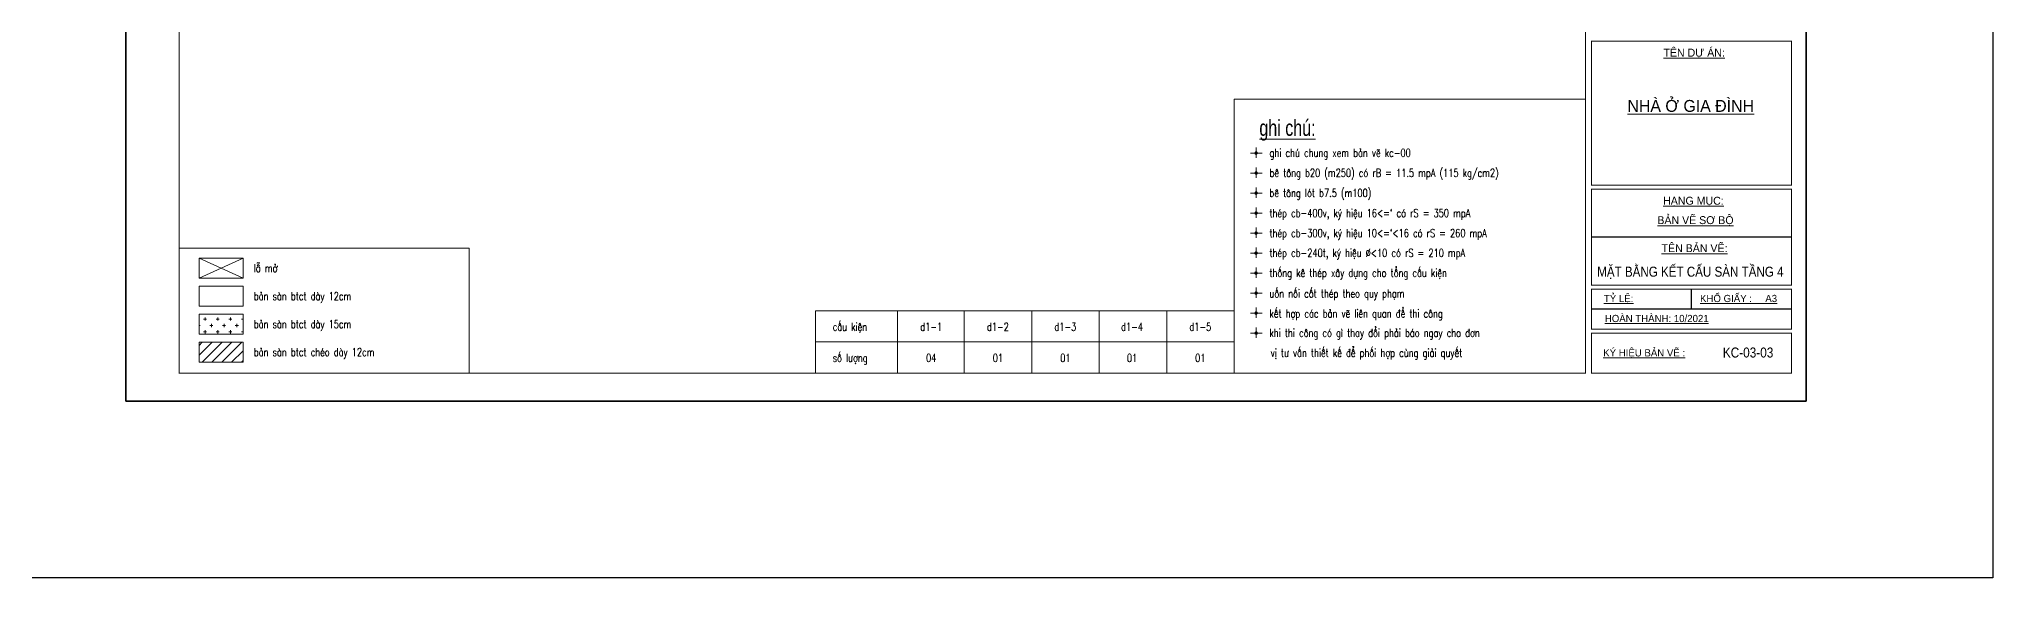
# Model space of a CAD drawing. Extents: x -2098986 to 943, y -1296280 to 73591.
# Drawn here: x -1787074 to -1757772, y -1164699 to -1156617 of the extents above; entities that cross this region are included whole.
import ezdxf
from ezdxf.enums import TextEntityAlignment as Align

# ---------------------------------------------------------------- set-up
doc = ezdxf.new("R2010")
doc.units = 0
doc.header["$LTSCALE"] = 150
doc.layers.get('Defpoints').update_dxf_attribs({"lineweight": 18})
for name, color, linetype, lineweight in [('05.Text', 253, 'Continuous', 18), ('11.Khung bo', 32, 'Continuous', 50), ('12.Khung', 36, 'Continuous', 25), ('G-ANNO-TTLB', 6, 'Continuous', 9), ('KCVN-THAY', 7, 'Continuous', 25), ('LS-DIM', 251, 'Continuous', 13), ('LS-HATCH', 147, 'Continuous', 9), ('LS-TEXT', 60, 'Continuous', 20), ('LS-THAY', 7, 'Continuous', 20)]:
    doc.layers.add(name, color=color, linetype=linetype, lineweight=lineweight)
doc.layers.add('Tpl_Bound', color=1, linetype='Continuous', plot=False)
doc.styles.add('KCVN-LEADER', font='vnromadi.shx', dxfattribs={"width": 0.7, "height": 4})
doc.styles.add('vnarialH', font='')
doc.styles.add('VnAvantH', font='')
doc.styles.add('vnsimpli', font='vnsimli.shx', dxfattribs={"width": 0.75})
doc.styles.get('vnarialH').set_extended_font_data('.VnArialH')
doc.styles.get('VnAvantH').set_extended_font_data('.VnAvantH')

# ---------------------------------------------------------------- blocks, each defined once
blk = doc.blocks.new('*U4')
at = {"layer": 'KCVN-THAY', "color": 140}
blk.add_lwpolyline([(214871.76, 86966.68), (215381.8, 86966.68), (215381.8, 86579.68), (214871.76, 86579.68)], close=True, dxfattribs=at)
blk = doc.blocks.new('100')
at = {"layer": '11.Khung bo', "const_width": 26.7}
for points in [[(1860913, -945240), (1860913, -916940), (1896063, -916940), (1896063, -945240)], [(1860913, -945240), (1860913, -916940), (1896063, -916940), (1896063, -945240)], [(1860913, -945240), (1860913, -916940), (1896063, -916940), (1896063, -945240)], [(1896213, -940540), (1901213, -940540), (1901213, -936940), (1896213, -936940)], [(1896213, -940540), (1901213, -940540), (1901213, -936940), (1896213, -936940)], [(1896213, -940540), (1901213, -940540), (1901213, -936940), (1896213, -936940)], [(1896213, -943040), (1901213, -943040), (1901213, -940640), (1896213, -940640)], [(1896213, -943040), (1901213, -943040), (1901213, -940640), (1896213, -940640)], [(1896213, -943040), (1901213, -943040), (1901213, -940640), (1896213, -940640)], [(1896213, -944140), (1901213, -944140), (1901213, -943140), (1896213, -943140)], [(1896213, -944140), (1901213, -944140), (1901213, -943140), (1896213, -943140)], [(1896213, -944140), (1901213, -944140), (1901213, -943140), (1896213, -943140)], [(1896213, -945240), (1901213, -945240), (1901213, -944240), (1896213, -944240)], [(1896213, -945240), (1901213, -945240), (1901213, -944240), (1896213, -944240)], [(1896213, -945240), (1901213, -945240), (1901213, -944240), (1896213, -944240)]]:
    blk.add_lwpolyline(points, close=True, dxfattribs=at)
at = {"layer": '12.Khung'}
for p, q in [((1901213, -941840), (1896213, -941840)), ((1901213, -941840), (1896213, -941840)), ((1901213, -941840), (1896213, -941840)), ((1898713, -943640), (1898713, -943140)), ((1898713, -943640), (1898713, -943140)), ((1898713, -943640), (1898713, -943140)), ((1901213, -943640), (1896213, -943640)), ((1901213, -943640), (1896213, -943640)), ((1901213, -943640), (1896213, -943640))]:
    blk.add_line(p, q, dxfattribs=at)
blk.add_lwpolyline([(1901579, -945940), (1901579, -916240), (1859580, -916240), (1859580, -945940)], close=True, dxfattribs=at)
blk.add_lwpolyline([(1901579, -945940), (1901579, -916240), (1859580, -916240), (1859580, -945940)], close=True, dxfattribs=at)
blk.add_lwpolyline([(1901579, -945940), (1901579, -916240), (1859580, -916240), (1859580, -945940)], close=True, dxfattribs=at)
at = {"layer": '05.Text', "style": 'VnAvantH'}
for s, height, p in [('%%Utªn Dù ¸N:', 198, (1898013, -937329)), ('%%Unhµ ë gia ®×nh', 297, (1897112, -938709)), ('%%Uh¹ng môc:', 198, (1898005, -941030)), ('%%Uh¹ng môc:', 198, (1898005, -941030)), ('%%Uh¹ng môc:', 198, (1898005, -941030)), ('%%Ub¶n vÏ s¬ bé', 198, (1897861, -941515)), ('%%Ub¶n vÏ s¬ bé', 198, (1897861, -941515)), ('%%Ub¶n vÏ s¬ bé', 198, (1897861, -941515)), ('%%Utªn b¶n vÏ:', 198, (1897966, -942216)), ('%%Utªn b¶n vÏ:', 198, (1897966, -942216)), ('%%Utªn b¶n vÏ:', 198, (1897966, -942216)), ('%%Utû lÖ:', 180, (1896525, -943464)), ('%%UKHæ GIÊY :     A3', 180, (1898928, -943464)), ('%%Uhoµn thµnh: 10/2021', 180, (1896548, -943964)), ('%%Uký hiÖu b¶n vÏ :', 180, (1896508, -944823))]:
    blk.add_text(s, height=height, dxfattribs=at).set_placement(p)
blk = doc.blocks.new('n')
at = {"layer": 'LS-TEXT', "linetype": 'Continuous'}
for p, q in [((-27, 0), (-175, 0)), ((-175, 0), (188, 0)), ((0, 0), (0, 178)), ((0, 178), (0, -151))]:
    blk.add_line(p, q, dxfattribs=at)
at = {"layer": 'LS-TEXT', "linetype": 'Continuous', "const_width": 54}
blk.add_lwpolyline([(-27, 0, 1), (27, 0, 1)], format="xyb", close=True, dxfattribs=at)
blk = doc.blocks.new('GHI CHU NHA BE TONG 2')
at = {"layer": 'LS-THAY'}
blk.add_lwpolyline([(-266782, -808508), (-258003, -808508), (-258003, -815358), (-266782, -815358)], close=True, dxfattribs=at)
at = {"layer": 'LS-THAY', "xscale": 0.7999999999301508, "yscale": 0.7999999999301508, "zscale": 0.7999999999301508}
for p in [(-266233, -809858), (-266232, -810358), (-266233, -810858), (-266233, -811358), (-266233, -811858), (-266235, -812358), (-266236, -812858), (-266233, -813358), (-266233, -813858), (-266232, -814358)]:
    blk.add_blockref('n', p, dxfattribs=at)
at = {"layer": 'LS-TEXT', "color": 60, "style": 'KCVN-LEADER', "width": 0.75}
blk.add_text('%%Ughi chó:', height=400, dxfattribs=at).set_placement((-266152, -809428))
at = {"layer": 'LS-TEXT', "style": 'vnsimpli', "width": 0.75}
for s, p in [('   ghi chó chung xem b¶n vÏ kc-00', (-266233, -809952)), ('   bª t«ng b20 (m250) cã rB = 11.5 mpA (115 kg/cm2)', (-266233, -810453)), ('   bª t«ng lãt b7.5 (m100)', (-266235, -810956)), ('   thÐp cb-400v, ký hiÖu 16<=` cã rS = 350 mpA', (-266235, -811458)), ('   thÐp cb-300v, ký hiÖu 10<=`<16 cã rS = 260 mpA', (-266235, -811958)), ('   thÐp cb-240t, ký hiÖu %%C<10 cã rS = 210 mpA', (-266235, -812454)), ('   thèng kª thÐp x©y dùng cho tæng cÊu kiÖn', (-266236, -812954)), ('   uèn nèi cèt thÐp theo quy ph¹m', (-266235, -813470)), ('   kÕt hîp c¸c b¶n vÏ liªn quan ®Ó thi c«ng', (-266235, -813970)), ('   khi thi c«ng cã g× thay ®æi ph¶i b¸o ngay cho ®¬n', (-266236, -814454)), ('vÞ t\xad vÊn thiÕt kÕ ®Ó phèi hîp cïng gi¶i quyÕt', (-265871, -814951))]:
    blk.add_text(s, height=200, dxfattribs=at).set_placement(p)

msp = doc.modelspace()

# ---------------------------------------------------------------- hatches: boundary and pattern name
at = {"layer": 'LS-HATCH'}
h = msp.add_hatch(dxfattribs=at)
h.set_pattern_fill('CROSS', color=256, scale=15)
h.set_pattern_definition([(0, (272123.92, -99255.25), (95.25, 95.25), [47.625, -142.875]), (90, (272147.74, -99279.06), (-95.25, 95.25), [47.625, -142.875])])
h.paths.add_polyline_path([(-1784013.1, -1161044.1), (-1784013.1, -1160744.1), (-1784673.1, -1160744.1), (-1784673.1, -1161044.1)])
h = msp.add_hatch(dxfattribs=at)
h.set_pattern_fill('ANSI31', color=256, scale=33)
h.set_pattern_definition([(45, (272123.92, -99255.25), (-74.087113, 74.087113), [])])
h.paths.add_polyline_path([(-1784013.1, -1161464.2), (-1784013.1, -1161164.2), (-1784673.1, -1161164.2), (-1784673.1, -1161464.2)])

# ---------------------------------------------------------------- linework, layer by layer
at = {"layer": 'LS-DIM'}
for p, q in [((-1784673.1, -1159903.7), (-1784013.1, -1160203.7)), ((-1784673.1, -1160203.7), (-1784013.1, -1159903.7))]:
    msp.add_line(p, q, dxfattribs=at)
at = {"layer": 'LS-THAY'}
for p, q in [((-1775430.3, -1160693.8), (-1775430.3, -1161627.1)), ((-1775430.3, -1160693.8), (-1769150.9, -1160693.8)), ((-1774198.5, -1160693.8), (-1774198.5, -1161627.1)), ((-1773198.5, -1160693.8), (-1773198.5, -1161627.1)), ((-1772186.6, -1160693.8), (-1772186.6, -1161627.1)), ((-1771174.7, -1160693.8), (-1771174.7, -1161627.1)), ((-1770162.8, -1160693.8), (-1770162.8, -1161627.1)), ((-1769150.9, -1160693.8), (-1769150.9, -1161627.1)), ((-1775430.3, -1161160.4), (-1769150.9, -1161160.4)), ((-1775430.3, -1161627.1), (-1769150.9, -1161627.1))]:
    msp.add_line(p, q, dxfattribs=at)
for points in [[(-1784973.3, -1159754), (-1780622.1, -1159754), (-1780622.1, -1161627.1), (-1784973.3, -1161627.1)], [(-1784673.1, -1159903.7), (-1784013.1, -1159903.7), (-1784013.1, -1160203.7), (-1784673.1, -1160203.7)], [(-1784673.1, -1160323.9), (-1784013.1, -1160323.9), (-1784013.1, -1160623.9), (-1784673.1, -1160623.9)], [(-1784673.1, -1160744.1), (-1784013.1, -1160744.1), (-1784013.1, -1161044.1), (-1784673.1, -1161044.1)], [(-1784673.1, -1161164.2), (-1784013.1, -1161164.2), (-1784013.1, -1161464.2), (-1784673.1, -1161464.2)]]:
    msp.add_lwpolyline(points, close=True, dxfattribs=at)
at = {"layer": 'Tpl_Bound', "color": 1}
msp.add_lwpolyline([(-1785773.3, -1162047.1), (-1785773.3, -1144227.1), (-1760573.3, -1144227.1), (-1760573.3, -1162047.1)], close=True, dxfattribs=at)

# ---------------------------------------------------------------- block references
at = {"layer": '05.Text', "xscale": 0.6000055114637588, "yscale": 0.6000055114637588, "zscale": 0.6000055114637588}
msp.add_blockref('100', (-2901531.3, -594478), dxfattribs=at)
at = {"layer": 'Defpoints', "xscale": 60, "yscale": 60, "zscale": 60}
msp.add_blockref('*U4', (-14680679.7, -6359479.5), dxfattribs=at)
at = {"layer": 'LS-DIM', "xscale": 0.599999999967762, "yscale": 0.599999999967762, "zscale": 0.599999999967762}
msp.add_blockref('GHI CHU NHA BE TONG 2', (-1609081.7, -672412.1), dxfattribs=at)

# ---------------------------------------------------------------- texts
at = {"layer": 'G-ANNO-TTLB', "color": 3, "style": 'vnarialH'}
for s, width, p, p2 in [('mÆt b»ng kÕt cÊu sµn tÇng 4', 0.830359, (-1763706.5, -1160181.1), (-1760912.3, -1160181.1)), ('KC-03-03', 0.844492, (-1761822.3, -1161393.1), (-1761064.9, -1161393.1))]:
    msp.add_text(s, height=150, dxfattribs=dict(at, width=width)).set_placement(p, p2, align=Align.FIT)
at = {"layer": 'LS-TEXT', "style": 'vnsimpli', "width": 0.75}
for s, p in [('lç më', (-1783853.5, -1160111.9)), ('b¶n sµn btct dµy 12cm', (-1783853.5, -1160532)), ('b¶n sµn btct dµy 15cm', (-1783853.5, -1160952.2)), ('cÊu kiÖn', (-1775172.1, -1160992.1)), ('b¶n sµn btct chÐo dµy 12cm', (-1783853.5, -1161372.4)), ('sè l\xadîng', (-1775172.1, -1161458.7))]:
    msp.add_text(s, height=120, dxfattribs=at).set_placement(p)
for s, p in [('d1-1', (-1773694.3, -1160992.1)), ('d1-2', (-1772694.3, -1160992.1)), ('d1-3', (-1771682.4, -1160992.1)), ('d1-4', (-1770682.4, -1160992.1)), ('d1-5', (-1769658.6, -1160992.1)), ('04', (-1773694.3, -1161458.7)), ('01', (-1772694.3, -1161458.7)), ('01', (-1771682.4, -1161458.7)), ('01', (-1770682.4, -1161458.7)), ('01', (-1769658.6, -1161458.7))]:
    msp.add_text(s, height=120, dxfattribs=at).set_placement(p, align=Align.CENTER)

doc.saveas('drawing.dxf')
